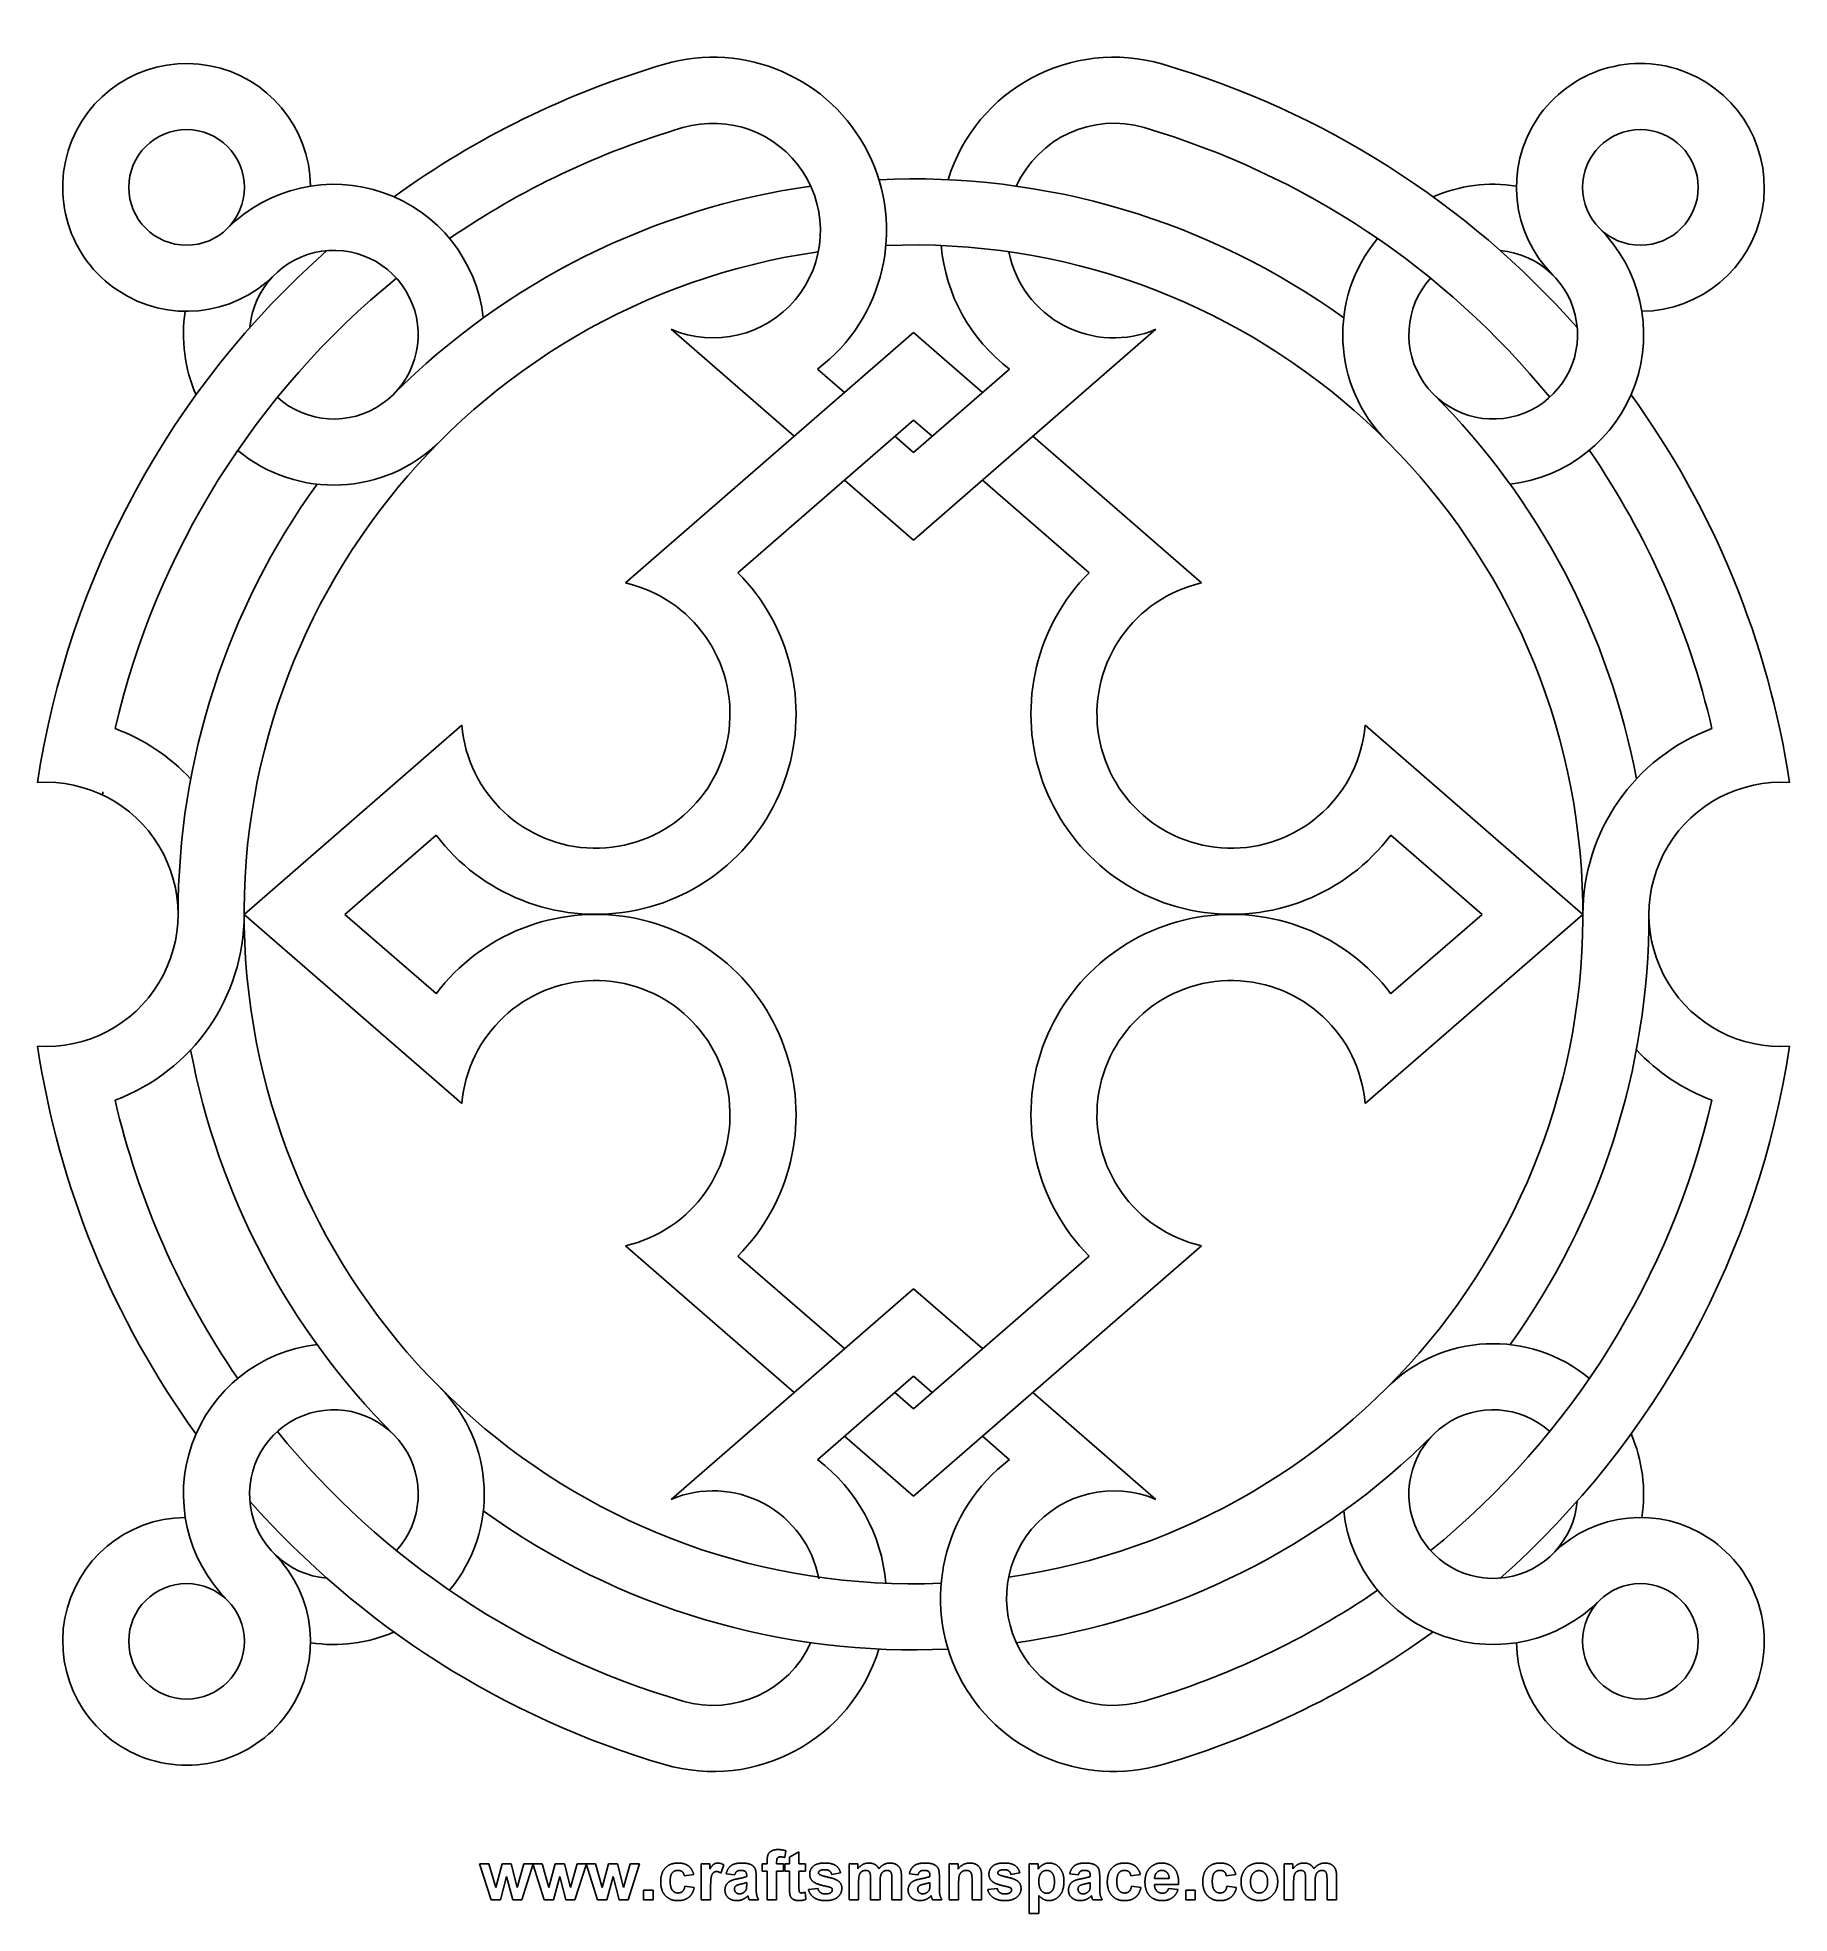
# Model space of a CAD drawing. Header units: millimetres. Extents: x -106 to 106, y -121 to 106.
import ezdxf

# ---------------------------------------------------------------- set-up
doc = ezdxf.new("R2010")
doc.units = ezdxf.units.MM
doc.header["$MEASUREMENT"] = 0
doc.layers.add('Layer 03', color=5, linetype='Continuous')

msp = doc.modelspace()

# ---------------------------------------------------------------- linework, layer by layer
at = {"layer": 'Layer 03'}
for p, q in [((0, 70.47), (-34.89, 40.15)), ((-29.36, 70.85), (-14.46, 57.9)), ((0, 45.33), (29.35, 70.85)), ((8.36, 63.2), (0, 70.47)), ((-8.36, 63.2), (-11.63, 66.04)), ((0, 55.93), (11.62, 66.04)), ((0, 59.87), (-21.27, 41.39)), ((2.26, 57.9), (0, 59.87)), ((-2.27, 57.9), (0, 55.93)), ((34.88, 40.15), (14.45, 57.9)), ((-8.36, 52.6), (0, 45.33)), ((21.26, 41.39), (8.36, 52.6)), ((-54.68, 22.94), (-81.04, 0.02)), ((81.04, 0.02), (54.68, 22.94)), ((-57.81, 9.62), (-68.85, 0.02)), ((68.84, 0.02), (57.8, 9.62)), ((-81.04, 0.02), (-54.68, -22.89)), ((-68.85, 0.02), (-57.81, -9.57)), ((54.68, -22.89), (81.04, 0.02)), ((57.8, -9.57), (68.84, 0.02)), ((-34.89, -40.1), (-14.46, -57.85)), ((0, -70.42), (34.88, -40.1)), ((-21.27, -41.34), (-8.36, -52.55)), ((0, -59.82), (21.26, -41.34)), ((0, -45.29), (-29.36, -70.8)), ((8.36, -52.55), (0, -45.29)), ((0, -55.89), (-11.63, -65.99)), ((2.26, -57.85), (0, -55.89)), ((-2.27, -57.85), (0, -59.82)), ((14.45, -57.85), (29.35, -70.8)), ((-8.36, -63.15), (0, -70.42)), ((8.36, -63.15), (11.62, -65.99)), ((-15.46, -113.34), (-15.59, -114.14)), ((-15.02, -114.11), (-13.87, -113.45)), ((-13.87, -113.45), (-13.87, -114.93)), ((-51.15, -119.26), (-52.54, -114.93)), ((-52.54, -114.93), (-51.41, -114.93)), ((-51.41, -114.93), (-50.59, -117.77)), ((-50.59, -117.77), (-49.82, -114.93)), ((-49.82, -114.93), (-48.71, -114.93)), ((-48.71, -114.93), (-48, -117.77)), ((-48, -117.77), (-47.18, -114.93)), ((-46.05, -114.93), (-47.43, -119.26)), ((-47.18, -114.93), (-46.05, -114.93)), ((-44.71, -119.26), (-46.09, -114.93)), ((-46.09, -114.93), (-44.97, -114.93)), ((-44.97, -114.93), (-44.15, -117.77)), ((-44.15, -117.77), (-43.38, -114.93)), ((-43.38, -114.93), (-42.26, -114.93)), ((-42.26, -114.93), (-41.55, -117.77)), ((-41.55, -117.77), (-40.73, -114.93)), ((-39.61, -114.93), (-40.99, -119.26)), ((-40.73, -114.93), (-39.61, -114.93)), ((-38.26, -119.26), (-39.65, -114.93)), ((-39.65, -114.93), (-38.52, -114.93)), ((-38.52, -114.93), (-37.7, -117.77)), ((-37.7, -117.77), (-36.93, -114.93)), ((-36.93, -114.93), (-35.82, -114.93)), ((-35.82, -114.93), (-35.11, -117.77)), ((-35.11, -117.77), (-34.29, -114.93)), ((-33.16, -114.93), (-34.55, -119.26)), ((-34.29, -114.93), (-33.16, -114.93)), ((-25.72, -119.26), (-25.72, -114.93)), ((-25.72, -114.93), (-24.65, -114.93)), ((-24.65, -114.93), (-24.65, -115.54)), ((-22.98, -115.04), (-23.33, -116.04)), ((-18.31, -114.93), (-17.72, -114.93)), ((-18.31, -115.82), (-18.31, -114.93)), ((-17.72, -115.82), (-18.31, -115.82)), ((-17.72, -114.93), (-17.72, -114.6)), ((-17.72, -119.26), (-17.72, -115.82)), ((-16.57, -114.63), (-16.57, -114.93)), ((-16.57, -114.93), (-15.76, -114.93)), ((-15.76, -115.82), (-16.57, -115.82)), ((-16.57, -115.82), (-16.57, -119.26)), ((-15.76, -114.93), (-15.76, -115.82)), ((-15.57, -115.82), (-15.57, -114.93)), ((-15.57, -114.93), (-15.02, -114.93)), ((-15.02, -115.82), (-15.57, -115.82)), ((-15.02, -114.93), (-15.02, -114.11)), ((-15.02, -117.73), (-15.02, -115.82)), ((-13.87, -114.93), (-13.09, -114.93)), ((-13.09, -115.82), (-13.87, -115.82)), ((-13.87, -115.82), (-13.87, -117.61)), ((-13.09, -114.93), (-13.09, -115.82)), ((-7.79, -114.93), (-6.76, -114.93)), ((-7.79, -119.26), (-7.79, -114.93)), ((-6.76, -114.93), (-6.76, -115.52)), ((4.32, -119.26), (4.32, -114.93)), ((4.32, -114.93), (5.39, -114.93)), ((5.39, -114.93), (5.39, -115.56)), ((14.02, -114.93), (15.09, -114.93)), ((14.02, -120.93), (14.02, -114.93)), ((15.09, -114.93), (15.09, -115.56)), ((44.87, -114.93), (45.91, -114.93)), ((44.87, -119.26), (44.87, -114.93)), ((45.91, -114.93), (45.91, -115.52)), ((-49.26, -116.47), (-50.01, -119.26)), ((-48.52, -119.26), (-49.26, -116.47)), ((-42.81, -116.47), (-43.57, -119.26)), ((-42.08, -119.26), (-42.81, -116.47)), ((-36.37, -116.47), (-37.13, -119.26)), ((-35.63, -119.26), (-36.37, -116.47)), ((-26.61, -116.19), (-27.76, -116.37)), ((-27.68, -117.63), (-26.54, -117.78)), ((-24.57, -117.92), (-24.57, -119.26)), ((-21.65, -116.26), (-22.68, -116.11)), ((-20.2, -116.45), (-20.2, -116.33)), ((-20.2, -117.42), (-20.2, -117.19)), ((-19.05, -116.49), (-19.05, -117.83)), ((-12.72, -118.04), (-11.57, -117.89)), ((-8.83, -116), (-9.91, -116.19)), ((-6.65, -117.16), (-6.65, -119.26)), ((-5.2, -119.26), (-5.2, -116.89)), ((-4.05, -117.18), (-4.05, -119.26)), ((-2.61, -119.26), (-2.61, -116.78)), ((-1.46, -116.48), (-1.46, -119.26)), ((0.54, -116.26), (-0.5, -116.11)), ((1.98, -116.45), (1.98, -116.33)), ((1.98, -117.42), (1.98, -117.19)), ((3.13, -116.49), (3.13, -117.83)), ((5.46, -117.3), (5.46, -119.26)), ((7.09, -119.26), (7.09, -117.05)), ((8.24, -116.56), (8.24, -119.26)), ((8.98, -118.04), (10.13, -117.89)), ((12.87, -116), (11.8, -116.19)), ((19.95, -116.26), (18.91, -116.11)), ((21.39, -116.45), (21.39, -116.33)), ((21.39, -117.42), (21.39, -117.19)), ((22.54, -116.49), (22.54, -117.83)), ((27.46, -116.19), (26.32, -116.37)), ((26.39, -117.63), (27.54, -117.78)), ((32.09, -117.41), (29.17, -117.41)), ((29.19, -116.71), (30.95, -116.71)), ((30.87, -117.89), (32.02, -118.04)), ((39.02, -116.19), (37.87, -116.37)), ((37.95, -117.63), (39.09, -117.78)), ((46.02, -117.16), (46.02, -119.26)), ((47.46, -119.26), (47.46, -116.89)), ((48.61, -117.18), (48.61, -119.26)), ((50.06, -119.26), (50.06, -116.78)), ((51.21, -116.48), (51.21, -119.26)), ((-50.01, -119.26), (-51.15, -119.26)), ((-47.43, -119.26), (-48.52, -119.26)), ((-43.57, -119.26), (-44.71, -119.26)), ((-40.99, -119.26), (-42.08, -119.26)), ((-37.13, -119.26), (-38.26, -119.26)), ((-34.55, -119.26), (-35.63, -119.26)), ((-32.68, -119.26), (-32.68, -118.11)), ((-32.68, -118.11), (-31.54, -118.11)), ((-31.54, -119.26), (-32.68, -119.26)), ((-31.54, -118.11), (-31.54, -119.26)), ((-24.57, -119.26), (-25.72, -119.26)), ((-18.76, -119.26), (-19.91, -119.26)), ((-16.57, -119.26), (-17.72, -119.26)), ((-13.11, -118.34), (-13.02, -119.21)), ((-6.65, -119.26), (-7.79, -119.26)), ((-4.05, -119.26), (-5.2, -119.26)), ((-1.46, -119.26), (-2.61, -119.26)), ((3.43, -119.26), (2.28, -119.26)), ((5.46, -119.26), (4.32, -119.26)), ((8.24, -119.26), (7.09, -119.26)), ((15.17, -118.75), (15.17, -120.93)), ((22.84, -119.26), (21.69, -119.26)), ((32.95, -119.26), (32.95, -118.11)), ((32.95, -118.11), (34.09, -118.11)), ((34.09, -119.26), (32.95, -119.26)), ((34.09, -118.11), (34.09, -119.26)), ((46.02, -119.26), (44.87, -119.26)), ((48.61, -119.26), (47.46, -119.26)), ((51.21, -119.26), (50.06, -119.26)), ((15.17, -120.93), (14.02, -120.93))]:
    msp.add_line(p, q, dxfattribs=at)
for centre in [(-88.01, 88.03), (88, -87.98)]:
    msp.add_circle(centre, 7, dxfattribs=at)
at = {"layer": 'Layer 03', "extrusion": (0, 0, -1)}
for centre in [(-88, 88.03), (88.01, -87.98)]:
    msp.add_circle(centre, 7, dxfattribs=at)
for centre, radius, start, end in [((-24.26, 82.8), 20.99, 17.0736, 106.3354), ((-88, 88.03), 15, 315, 269.3766), ((0, 0.02), 107.25, 106.3354, 138.5243), ((24.26, 82.8), 12.99, 73.6646, 293.0836), ((-24.26, 82.8), 12.99, 24.5059, 106.3354), ((0, 0.02), 99.25, 55.5277, 73.6646), ((0, 0.02), 99.25, 106.3354, 140.8972), ((0, 0.02), 89.04, 87.2989, 125.7997), ((-70.18, 70.2), 18.21, 66.4237, 98.9326), ((0, 0.02), 89.04, 45, 81.968), ((0, 0.02), 81.04, 87.6316, 261.8231), ((-70.18, 70.2), 18.21, 315, 39.7362), ((-70.18, 70.2), 18.21, 135, 263.5796), ((0, 0.02), 81.04, 267.6316, 81.8231), ((-24.26, 82.8), 20.99, 307.0104, 355.06), ((-24.26, 82.8), 12.99, 246.9164, 348.6246), ((-70.18, 70.2), 10.21, 94.7842, 42.0514), ((0, 0.02), 89.04, 135, 169.3866), ((0, 0.02), 89.04, 0, 35.7997), ((38.48, 24.29), 24.26, 135.1856, 322.8144), ((-38.47, 24.29), 24.26, 217.1856, 44.8144), ((38.48, 24.29), 16.26, 102.7594, 355.2406), ((-38.47, 24.29), 16.26, 184.7594, 77.2406), ((105.04, 0.02), 24, 110.4146, 136.8977), ((-105.04, 0.02), 24, 360, 69.5854), ((105.04, 0.02), 16, 86.3611, 273.6389), ((-105.04, 0.02), 16, 266.3611, 93.6389), ((105.04, 0.02), 24, 180, 249.5854), ((38.48, -24.24), 24.26, 37.1856, 224.8144), ((-38.47, -24.24), 24.26, 315.1856, 142.8144), ((0, 0.02), 89.04, 180, 215.7997), ((38.48, -24.24), 16.26, 4.7594, 257.2406), ((-38.47, -24.24), 16.26, 282.7594, 175.2406), ((0, 0.02), 89.04, 315, 349.3866), ((-105.04, 0.02), 24, 290.4146, 316.8977), ((70.18, -70.16), 18.21, 315, 83.5796), ((70.18, -70.16), 10.21, 274.7842, 222.0514), ((70.18, -70.16), 18.21, 134.9998, 219.7362), ((0, 0.02), 99.25, 286.3354, 320.8972), ((0, 0.02), 89.04, 225, 261.968), ((24.26, -82.75), 20.99, 127.0104, 175.06), ((24.26, -82.75), 12.99, 66.9164, 169.5884), ((0, 0.02), 107.25, 286.3354, 318.5243), ((0, 0.02), 89.04, 267.2989, 305.7997), ((88.01, -87.98), 15, 135, 89.3766), ((70.18, -70.16), 18.21, 246.4237, 278.9326), ((24.26, -82.75), 12.99, 204.5059, 286.3354), ((24.26, -82.75), 20.99, 197.0736, 286.3354)]:
    msp.add_arc(centre, radius, start, end, dxfattribs=at)
at = {"layer": 'Layer 03'}
for centre, radius, start, end in [((-88.01, 88.03), 15, 0.6234, 315), ((0, 0.02), 107.25, 106.3354, 125.9054), ((-24.26, 82.8), 20.99, 307.0104, 106.3354), ((-70.18, 70.2), 18.21, 6.4204, 135), ((0, 0.02), 107.25, 131.4757, 171.4378), ((-70.18, 70.2), 10.21, 227.9486, 175.2158), ((0, 0.02), 99.25, 129.1028, 166.9015), ((-70.18, 70.2), 18.21, 171.0674, 203.5763), ((0, 0.02), 107.25, 8.5622, 35.9054), ((-70.18, 70.2), 18.21, 230.2638, 315), ((0, 0.02), 99.25, 13.0985, 34.4723), ((0, 0.02), 99.25, 171.3902, 171.6224), ((0, 0.02), 107.25, 188.5622, 215.9054), ((0, 0.02), 107.25, 311.4757, 351.4378), ((0, 0.02), 99.25, 193.0985, 214.4723), ((0, 0.02), 99.25, 309.1028, 346.9015), ((70.18, -70.16), 18.21, 50.2638, 135.0002), ((70.18, -70.16), 10.21, 47.9486, 355.2158), ((70.18, -70.16), 18.21, 351.0674, 23.5763), ((24.26, -82.75), 20.99, 127.0104, 286.3354), ((24.26, -82.75), 12.99, 66.9164, 286.3354), ((70.18, -70.16), 18.21, 186.4204, 315), ((88, -87.98), 15, 180.6234, 135), ((0, 0.02), 99.25, 286.3354, 304.4723), ((0, 0.02), 107.25, 286.3354, 305.9054)]:
    msp.add_arc(centre, radius, start, end, dxfattribs=at)
for points in [[(-17.61, -113.79), (-17.49, -113.52), (-17.18, -113.36)], [(-17.18, -113.36), (-16.88, -113.19), (-16.41, -113.19)], [(-16.41, -113.19), (-15.92, -113.19), (-15.46, -113.34)], [(-30.61, -117.1), (-30.61, -116.02), (-30.05, -115.42)], [(-30.05, -115.42), (-29.48, -114.82), (-28.52, -114.82)], [(-28.53, -115.71), (-28.96, -115.71), (-29.21, -116.01)], [(-28.01, -115.87), (-28.21, -115.71), (-28.53, -115.71)], [(-28.52, -114.82), (-27.74, -114.82), (-27.28, -115.16)], [(-27.28, -115.16), (-26.81, -115.49), (-26.61, -116.19)], [(-24.65, -115.54), (-24.38, -115.11), (-24.18, -114.96)], [(-24.18, -114.96), (-23.97, -114.82), (-23.7, -114.82)], [(-23.7, -114.82), (-23.33, -114.82), (-22.98, -115.04)], [(-22.68, -116.11), (-22.51, -115.45), (-22.09, -115.14)], [(-22.09, -115.14), (-21.67, -114.82), (-20.84, -114.82)], [(-20.94, -115.71), (-21.22, -115.71), (-21.38, -115.83)], [(-20.36, -115.85), (-20.51, -115.71), (-20.94, -115.71)], [(-20.84, -114.82), (-20.09, -114.82), (-19.72, -115)], [(-19.72, -115), (-19.35, -115.18), (-19.2, -115.46)], [(-19.2, -115.46), (-19.05, -115.74), (-19.05, -116.49)], [(-17.72, -114.6), (-17.72, -114.06), (-17.61, -113.79)], [(-16.47, -114.19), (-16.57, -114.3), (-16.57, -114.63)], [(-16.11, -114.08), (-16.36, -114.08), (-16.47, -114.19)], [(-15.59, -114.14), (-15.86, -114.08), (-16.11, -114.08)], [(-12.57, -116.16), (-12.57, -115.59), (-12.13, -115.2)], [(-12.13, -115.2), (-11.68, -114.82), (-10.75, -114.82)], [(-11.37, -115.76), (-11.5, -115.85), (-11.5, -116)], [(-10.72, -115.63), (-11.17, -115.63), (-11.37, -115.76)], [(-10.75, -114.82), (-9.86, -114.82), (-9.43, -115.12)], [(-10.17, -115.78), (-10.36, -115.63), (-10.72, -115.63)], [(-9.91, -116.19), (-9.97, -115.92), (-10.17, -115.78)], [(-9.43, -115.12), (-8.99, -115.42), (-8.83, -116)], [(-6.76, -115.52), (-6.19, -114.82), (-5.41, -114.82)], [(-5.79, -115.71), (-6.05, -115.71), (-6.26, -115.85)], [(-5.45, -115.8), (-5.57, -115.71), (-5.79, -115.71)], [(-5.26, -116.07), (-5.32, -115.89), (-5.45, -115.8)], [(-5.41, -114.82), (-4.99, -114.82), (-4.69, -114.99)], [(-4.69, -114.99), (-4.38, -115.16), (-4.19, -115.52)], [(-4.19, -115.52), (-3.9, -115.16), (-3.58, -114.99)], [(-3.21, -115.71), (-3.45, -115.71), (-3.66, -115.85)], [(-3.58, -114.99), (-3.25, -114.82), (-2.87, -114.82)], [(-2.73, -115.95), (-2.88, -115.71), (-3.21, -115.71)], [(-2.87, -114.82), (-2.4, -114.82), (-2.07, -115.01)], [(-2.07, -115.01), (-1.74, -115.21), (-1.58, -115.58)], [(-1.58, -115.58), (-1.46, -115.86), (-1.46, -116.48)], [(-0.5, -116.11), (-0.33, -115.45), (0.09, -115.14)], [(0.09, -115.14), (0.51, -114.82), (1.34, -114.82)], [(1.25, -115.71), (0.96, -115.71), (0.8, -115.83)], [(1.83, -115.85), (1.68, -115.71), (1.25, -115.71)], [(1.34, -114.82), (2.1, -114.82), (2.46, -115)], [(2.46, -115), (2.83, -115.18), (2.98, -115.46)], [(2.98, -115.46), (3.13, -115.74), (3.13, -116.49)], [(5.39, -115.56), (5.95, -114.82), (6.8, -114.82)], [(6.4, -115.71), (6.1, -115.71), (5.87, -115.87)], [(6.79, -115.82), (6.62, -115.71), (6.4, -115.71)], [(7.02, -116.14), (6.95, -115.93), (6.79, -115.82)], [(6.8, -114.82), (7.18, -114.82), (7.49, -114.95)], [(7.49, -114.95), (7.8, -115.09), (7.96, -115.3)], [(7.96, -115.3), (8.12, -115.52), (8.18, -115.79)], [(8.18, -115.79), (8.24, -116.06), (8.24, -116.56)], [(9.13, -116.16), (9.13, -115.59), (9.58, -115.2)], [(9.58, -115.2), (10.02, -114.82), (10.96, -114.82)], [(10.34, -115.76), (10.21, -115.85), (10.21, -116)], [(10.98, -115.63), (10.53, -115.63), (10.34, -115.76)], [(10.96, -114.82), (11.84, -114.82), (12.28, -115.12)], [(11.54, -115.78), (11.34, -115.63), (10.98, -115.63)], [(11.8, -116.19), (11.73, -115.92), (11.54, -115.78)], [(12.28, -115.12), (12.71, -115.42), (12.87, -116)], [(15.09, -115.56), (15.3, -115.24), (15.65, -115.03)], [(16.13, -115.71), (15.71, -115.71), (15.44, -116.04)], [(15.65, -115.03), (16, -114.82), (16.43, -114.82)], [(16.79, -116.04), (16.52, -115.71), (16.13, -115.71)], [(16.43, -114.82), (17.17, -114.82), (17.69, -115.41)], [(17.69, -115.41), (18.21, -116.01), (18.21, -117.07)], [(18.91, -116.11), (19.08, -115.45), (19.5, -115.14)], [(19.5, -115.14), (19.92, -114.82), (20.75, -114.82)], [(20.66, -115.71), (20.37, -115.71), (20.21, -115.83)], [(21.24, -115.85), (21.08, -115.71), (20.66, -115.71)], [(20.75, -114.82), (21.5, -114.82), (21.87, -115)], [(21.87, -115), (22.24, -115.18), (22.39, -115.46)], [(22.39, -115.46), (22.54, -115.74), (22.54, -116.49)], [(23.46, -117.1), (23.46, -116.02), (24.03, -115.42)], [(24.03, -115.42), (24.59, -114.82), (25.55, -114.82)], [(25.54, -115.71), (25.12, -115.71), (24.87, -116.01)], [(26.06, -115.87), (25.86, -115.71), (25.54, -115.71)], [(25.55, -114.82), (26.34, -114.82), (26.8, -115.16)], [(26.8, -115.16), (27.26, -115.49), (27.46, -116.19)], [(28.02, -117.13), (28.02, -116.04), (28.59, -115.43)], [(28.59, -115.43), (29.15, -114.82), (30.02, -114.82)], [(30.07, -115.71), (29.69, -115.71), (29.44, -115.98)], [(30.02, -114.82), (30.99, -114.82), (31.56, -115.46)], [(30.68, -115.96), (30.43, -115.71), (30.07, -115.71)], [(31.56, -115.46), (32.12, -116.09), (32.09, -117.41)], [(35.02, -117.1), (35.02, -116.02), (35.58, -115.42)], [(35.58, -115.42), (36.15, -114.82), (37.11, -114.82)], [(37.1, -115.71), (36.67, -115.71), (36.42, -116.01)], [(37.62, -115.87), (37.42, -115.71), (37.1, -115.71)], [(37.11, -114.82), (37.89, -114.82), (38.35, -115.16)], [(38.35, -115.16), (38.82, -115.49), (39.02, -116.19)], [(39.93, -115.92), (40.21, -115.38), (40.72, -115.1)], [(40.72, -115.1), (41.24, -114.82), (41.87, -114.82)], [(41.84, -115.74), (41.4, -115.74), (41.1, -116.09)], [(42.57, -116.09), (42.28, -115.74), (41.84, -115.74)], [(41.87, -114.82), (42.85, -114.82), (43.47, -115.46)], [(43.47, -115.46), (44.09, -116.1), (44.09, -117.08)], [(45.91, -115.52), (46.48, -114.82), (47.26, -114.82)], [(46.88, -115.71), (46.62, -115.71), (46.41, -115.85)], [(47.22, -115.8), (47.09, -115.71), (46.88, -115.71)], [(47.41, -116.07), (47.35, -115.89), (47.22, -115.8)], [(47.26, -114.82), (47.67, -114.82), (47.98, -114.99)], [(47.98, -114.99), (48.28, -115.16), (48.48, -115.52)], [(48.48, -115.52), (48.76, -115.16), (49.09, -114.99)], [(49.46, -115.71), (49.22, -115.71), (49.01, -115.85)], [(49.09, -114.99), (49.42, -114.82), (49.79, -114.82)], [(49.94, -115.95), (49.78, -115.71), (49.46, -115.71)], [(49.79, -114.82), (50.27, -114.82), (50.6, -115.01)], [(50.6, -115.01), (50.93, -115.21), (51.09, -115.58)], [(51.09, -115.58), (51.21, -115.86), (51.21, -116.48)], [(-30.05, -118.77), (-30.61, -118.17), (-30.61, -117.1)], [(-29.21, -116.01), (-29.46, -116.31), (-29.46, -117.01)], [(-29.46, -117.01), (-29.46, -117.8), (-29.2, -118.12)], [(-27.76, -116.37), (-27.81, -116.04), (-28.01, -115.87)], [(-27.98, -118.26), (-27.77, -118.08), (-27.68, -117.63)], [(-26.54, -117.78), (-26.71, -118.57), (-27.21, -118.97)], [(-24.48, -116.47), (-24.57, -116.81), (-24.57, -117.92)], [(-24.23, -115.99), (-24.39, -116.12), (-24.48, -116.47)], [(-23.84, -115.85), (-24.07, -115.85), (-24.23, -115.99)], [(-23.33, -116.04), (-23.61, -115.85), (-23.84, -115.85)], [(-22.83, -118.09), (-22.83, -117.72), (-22.66, -117.44)], [(-22.45, -119.01), (-22.83, -118.65), (-22.83, -118.09)], [(-22.66, -117.44), (-22.49, -117.15), (-22.18, -117)], [(-22.18, -117), (-21.87, -116.84), (-21.29, -116.73)], [(-21.47, -117.56), (-21.68, -117.72), (-21.68, -117.97)], [(-21.68, -117.97), (-21.68, -118.21), (-21.51, -118.38)], [(-21.38, -115.83), (-21.55, -115.95), (-21.65, -116.26)], [(-20.87, -117.36), (-21.33, -117.46), (-21.47, -117.56)], [(-21.29, -116.73), (-20.5, -116.58), (-20.2, -116.45)], [(-20.2, -117.19), (-20.41, -117.26), (-20.87, -117.36)], [(-20.51, -118.35), (-20.31, -118.2), (-20.24, -117.97)], [(-20.2, -116.33), (-20.2, -115.99), (-20.36, -115.85)], [(-20.24, -117.97), (-20.2, -117.83), (-20.2, -117.42)], [(-19.05, -117.83), (-19.05, -118.41), (-18.99, -118.68)], [(-14.98, -118.54), (-15.02, -118.34), (-15.02, -117.73)], [(-13.87, -117.61), (-13.87, -118.15), (-13.85, -118.24)], [(-12.05, -119.01), (-12.56, -118.66), (-12.72, -118.04)], [(-12.06, -117.14), (-12.57, -116.79), (-12.57, -116.16)], [(-10.3, -117.71), (-11.69, -117.4), (-12.06, -117.14)], [(-11.57, -117.89), (-11.5, -118.22), (-11.27, -118.39)], [(-11.5, -116), (-11.5, -116.12), (-11.38, -116.21)], [(-11.38, -116.21), (-11.23, -116.33), (-10.32, -116.54)], [(-10.32, -116.54), (-9.4, -116.75), (-9.04, -117.05)], [(-9.91, -117.86), (-10, -117.78), (-10.3, -117.71)], [(-9.98, -118.39), (-9.83, -118.28), (-9.83, -118.08)], [(-9.83, -118.08), (-9.83, -117.95), (-9.91, -117.86)], [(-8.68, -117.91), (-8.68, -118.51), (-9.18, -118.94)], [(-9.04, -117.05), (-8.68, -117.36), (-8.68, -117.91)], [(-6.56, -116.26), (-6.65, -116.53), (-6.65, -117.16)], [(-6.26, -115.85), (-6.47, -115.99), (-6.56, -116.26)], [(-5.2, -116.89), (-5.2, -116.25), (-5.26, -116.07)], [(-3.96, -116.28), (-4.05, -116.57), (-4.05, -117.18)], [(-3.66, -115.85), (-3.87, -116), (-3.96, -116.28)], [(-2.61, -116.78), (-2.61, -116.14), (-2.73, -115.95)], [(-0.65, -118.09), (-0.65, -117.72), (-0.47, -117.44)], [(-0.26, -119.01), (-0.65, -118.65), (-0.65, -118.09)], [(-0.47, -117.44), (-0.3, -117.15), (0.01, -117)], [(0.01, -117), (0.31, -116.84), (0.9, -116.73)], [(0.72, -117.56), (0.5, -117.72), (0.5, -117.97)], [(0.5, -117.97), (0.5, -118.21), (0.67, -118.38)], [(0.8, -115.83), (0.64, -115.95), (0.54, -116.26)], [(1.32, -117.36), (0.86, -117.46), (0.72, -117.56)], [(0.9, -116.73), (1.68, -116.58), (1.98, -116.45)], [(1.98, -117.19), (1.77, -117.26), (1.32, -117.36)], [(1.68, -118.35), (1.88, -118.2), (1.94, -117.97)], [(1.98, -116.33), (1.98, -115.99), (1.83, -115.85)], [(1.94, -117.97), (1.98, -117.83), (1.98, -117.42)], [(3.13, -117.83), (3.13, -118.41), (3.19, -118.68)], [(5.55, -116.3), (5.46, -116.57), (5.46, -117.3)], [(5.87, -115.87), (5.64, -116.03), (5.55, -116.3)], [(7.09, -117.05), (7.09, -116.35), (7.02, -116.14)], [(9.66, -119.01), (9.14, -118.66), (8.98, -118.04)], [(9.65, -117.14), (9.13, -116.79), (9.13, -116.16)], [(11.41, -117.71), (10.02, -117.4), (9.65, -117.14)], [(10.13, -117.89), (10.21, -118.22), (10.43, -118.39)], [(10.21, -116), (10.21, -116.12), (10.32, -116.21)], [(10.32, -116.21), (10.47, -116.33), (11.39, -116.54)], [(11.39, -116.54), (12.3, -116.75), (12.66, -117.05)], [(11.79, -117.86), (11.71, -117.78), (11.41, -117.71)], [(11.72, -118.39), (11.87, -118.28), (11.87, -118.08)], [(11.87, -118.08), (11.87, -117.95), (11.79, -117.86)], [(13.02, -117.91), (13.02, -118.51), (12.52, -118.94)], [(12.66, -117.05), (13.02, -117.36), (13.02, -117.91)], [(15.44, -116.04), (15.17, -116.37), (15.17, -117.02)], [(15.17, -117.02), (15.17, -117.77), (15.45, -118.13)], [(17.06, -117.08), (17.06, -116.38), (16.79, -116.04)], [(16.8, -118.16), (17.06, -117.83), (17.06, -117.08)], [(18.21, -117.07), (18.21, -118.16), (17.68, -118.77)], [(18.76, -118.09), (18.76, -117.72), (18.93, -117.44)], [(19.15, -119.01), (18.76, -118.65), (18.76, -118.09)], [(18.93, -117.44), (19.1, -117.15), (19.41, -117)], [(19.41, -117), (19.72, -116.84), (20.3, -116.73)], [(20.12, -117.56), (19.91, -117.72), (19.91, -117.97)], [(19.91, -117.97), (19.91, -118.21), (20.08, -118.38)], [(20.21, -115.83), (20.05, -115.95), (19.95, -116.26)], [(20.72, -117.36), (20.27, -117.46), (20.12, -117.56)], [(20.3, -116.73), (21.09, -116.58), (21.39, -116.45)], [(21.39, -117.19), (21.18, -117.26), (20.72, -117.36)], [(21.09, -118.35), (21.29, -118.2), (21.35, -117.97)], [(21.39, -116.33), (21.39, -115.99), (21.24, -115.85)], [(21.35, -117.97), (21.39, -117.83), (21.39, -117.42)], [(22.54, -117.83), (22.54, -118.41), (22.6, -118.68)], [(24.03, -118.77), (23.46, -118.17), (23.46, -117.1)], [(24.87, -116.01), (24.61, -116.31), (24.61, -117.01)], [(24.61, -117.01), (24.61, -117.8), (24.87, -118.12)], [(26.32, -116.37), (26.26, -116.04), (26.06, -115.87)], [(26.1, -118.26), (26.31, -118.08), (26.39, -117.63)], [(27.54, -117.78), (27.36, -118.57), (26.87, -118.97)], [(28.45, -118.63), (28.02, -118.03), (28.02, -117.13)], [(29.17, -117.41), (29.18, -117.92), (29.45, -118.2)], [(29.44, -115.98), (29.18, -116.24), (29.19, -116.71)], [(30.59, -118.34), (30.78, -118.2), (30.87, -117.89)], [(30.95, -116.71), (30.93, -116.22), (30.68, -115.96)], [(32.02, -118.04), (31.8, -118.69), (31.32, -119.03)], [(35.58, -118.77), (35.02, -118.17), (35.02, -117.1)], [(36.42, -116.01), (36.17, -116.31), (36.17, -117.01)], [(36.17, -117.01), (36.17, -117.8), (36.43, -118.12)], [(37.87, -116.37), (37.82, -116.04), (37.62, -115.87)], [(37.65, -118.26), (37.86, -118.08), (37.95, -117.63)], [(39.09, -117.78), (38.92, -118.57), (38.42, -118.97)], [(39.65, -117.03), (39.65, -116.46), (39.93, -115.92)], [(39.93, -118.31), (39.65, -117.78), (39.65, -117.03)], [(41.1, -116.09), (40.8, -116.44), (40.8, -117.1)], [(40.8, -117.1), (40.8, -117.75), (41.1, -118.1)], [(42.87, -117.09), (42.87, -116.44), (42.57, -116.09)], [(42.57, -118.1), (42.87, -117.75), (42.87, -117.09)], [(44.09, -117.08), (44.09, -118.07), (43.46, -118.72)], [(46.11, -116.26), (46.02, -116.53), (46.02, -117.16)], [(46.41, -115.85), (46.2, -115.99), (46.11, -116.26)], [(47.46, -116.89), (47.46, -116.25), (47.41, -116.07)], [(48.71, -116.28), (48.61, -116.57), (48.61, -117.18)], [(49.01, -115.85), (48.8, -116), (48.71, -116.28)], [(50.06, -116.78), (50.06, -116.14), (49.94, -115.95)], [(-28.54, -119.37), (-29.48, -119.37), (-30.05, -118.77)], [(-29.2, -118.12), (-28.94, -118.45), (-28.51, -118.45)], [(-27.21, -118.97), (-27.7, -119.37), (-28.54, -119.37)], [(-28.51, -118.45), (-28.18, -118.45), (-27.98, -118.26)], [(-21.4, -119.37), (-22.06, -119.37), (-22.45, -119.01)], [(-21.51, -118.38), (-21.34, -118.56), (-21.07, -118.56)], [(-20.68, -119.23), (-21.02, -119.37), (-21.4, -119.37)], [(-21.07, -118.56), (-20.78, -118.56), (-20.51, -118.35)], [(-20.06, -118.79), (-20.35, -119.08), (-20.68, -119.23)], [(-20.02, -118.93), (-20.04, -118.82), (-20.06, -118.79)], [(-19.91, -119.26), (-19.95, -119.15), (-20.02, -118.93)], [(-18.99, -118.68), (-18.93, -118.95), (-18.76, -119.26)], [(-14.82, -119), (-14.94, -118.83), (-14.98, -118.54)], [(-14.46, -119.27), (-14.71, -119.16), (-14.82, -119)], [(-13.91, -119.37), (-14.22, -119.37), (-14.46, -119.27)], [(-13.02, -119.21), (-13.41, -119.37), (-13.91, -119.37)], [(-13.85, -118.24), (-13.82, -118.33), (-13.75, -118.39)], [(-13.75, -118.39), (-13.67, -118.45), (-13.56, -118.45)], [(-13.56, -118.45), (-13.4, -118.45), (-13.11, -118.34)], [(-10.65, -119.37), (-11.53, -119.37), (-12.05, -119.01)], [(-11.27, -118.39), (-11.05, -118.56), (-10.65, -118.56)], [(-10.65, -118.56), (-10.21, -118.56), (-9.98, -118.39)], [(-9.18, -118.94), (-9.68, -119.37), (-10.65, -119.37)], [(0.79, -119.37), (0.12, -119.37), (-0.26, -119.01)], [(0.67, -118.38), (0.85, -118.56), (1.11, -118.56)], [(1.5, -119.23), (1.17, -119.37), (0.79, -119.37)], [(1.11, -118.56), (1.41, -118.56), (1.68, -118.35)], [(2.13, -118.79), (1.84, -119.08), (1.5, -119.23)], [(2.17, -118.93), (2.14, -118.82), (2.13, -118.79)], [(2.28, -119.26), (2.24, -119.15), (2.17, -118.93)], [(3.19, -118.68), (3.26, -118.95), (3.43, -119.26)], [(11.05, -119.37), (10.17, -119.37), (9.66, -119.01)], [(10.43, -118.39), (10.65, -118.56), (11.05, -118.56)], [(11.05, -118.56), (11.5, -118.56), (11.72, -118.39)], [(12.52, -118.94), (12.03, -119.37), (11.05, -119.37)], [(15.77, -119.23), (15.49, -119.09), (15.17, -118.75)], [(15.45, -118.13), (15.74, -118.48), (16.14, -118.48)], [(16.42, -119.37), (16.06, -119.37), (15.77, -119.23)], [(16.14, -118.48), (16.54, -118.48), (16.8, -118.16)], [(17.68, -118.77), (17.16, -119.37), (16.42, -119.37)], [(20.2, -119.37), (19.53, -119.37), (19.15, -119.01)], [(20.08, -118.38), (20.25, -118.56), (20.52, -118.56)], [(20.91, -119.23), (20.58, -119.37), (20.2, -119.37)], [(20.52, -118.56), (20.82, -118.56), (21.09, -118.35)], [(21.54, -118.79), (21.24, -119.08), (20.91, -119.23)], [(21.58, -118.93), (21.55, -118.82), (21.54, -118.79)], [(21.69, -119.26), (21.64, -119.15), (21.58, -118.93)], [(22.6, -118.68), (22.66, -118.95), (22.84, -119.26)], [(25.54, -119.37), (24.59, -119.37), (24.03, -118.77)], [(24.87, -118.12), (25.13, -118.45), (25.57, -118.45)], [(26.87, -118.97), (26.37, -119.37), (25.54, -119.37)], [(25.57, -118.45), (25.89, -118.45), (26.1, -118.26)], [(30.13, -119.37), (29, -119.37), (28.45, -118.63)], [(29.45, -118.2), (29.72, -118.48), (30.13, -118.48)], [(30.13, -118.48), (30.4, -118.48), (30.59, -118.34)], [(31.32, -119.03), (30.85, -119.37), (30.13, -119.37)], [(37.09, -119.37), (36.15, -119.37), (35.58, -118.77)], [(36.43, -118.12), (36.69, -118.45), (37.12, -118.45)], [(38.42, -118.97), (37.93, -119.37), (37.09, -119.37)], [(37.12, -118.45), (37.45, -118.45), (37.65, -118.26)], [(40.75, -119.1), (40.21, -118.83), (39.93, -118.31)], [(41.88, -119.37), (41.28, -119.37), (40.75, -119.1)], [(41.1, -118.1), (41.4, -118.45), (41.84, -118.45)], [(41.84, -118.45), (42.28, -118.45), (42.57, -118.1)], [(43.46, -118.72), (42.83, -119.37), (41.88, -119.37)]]:
    msp.add_open_spline(points, degree=2, dxfattribs=at)

doc.saveas('drawing.dxf')
